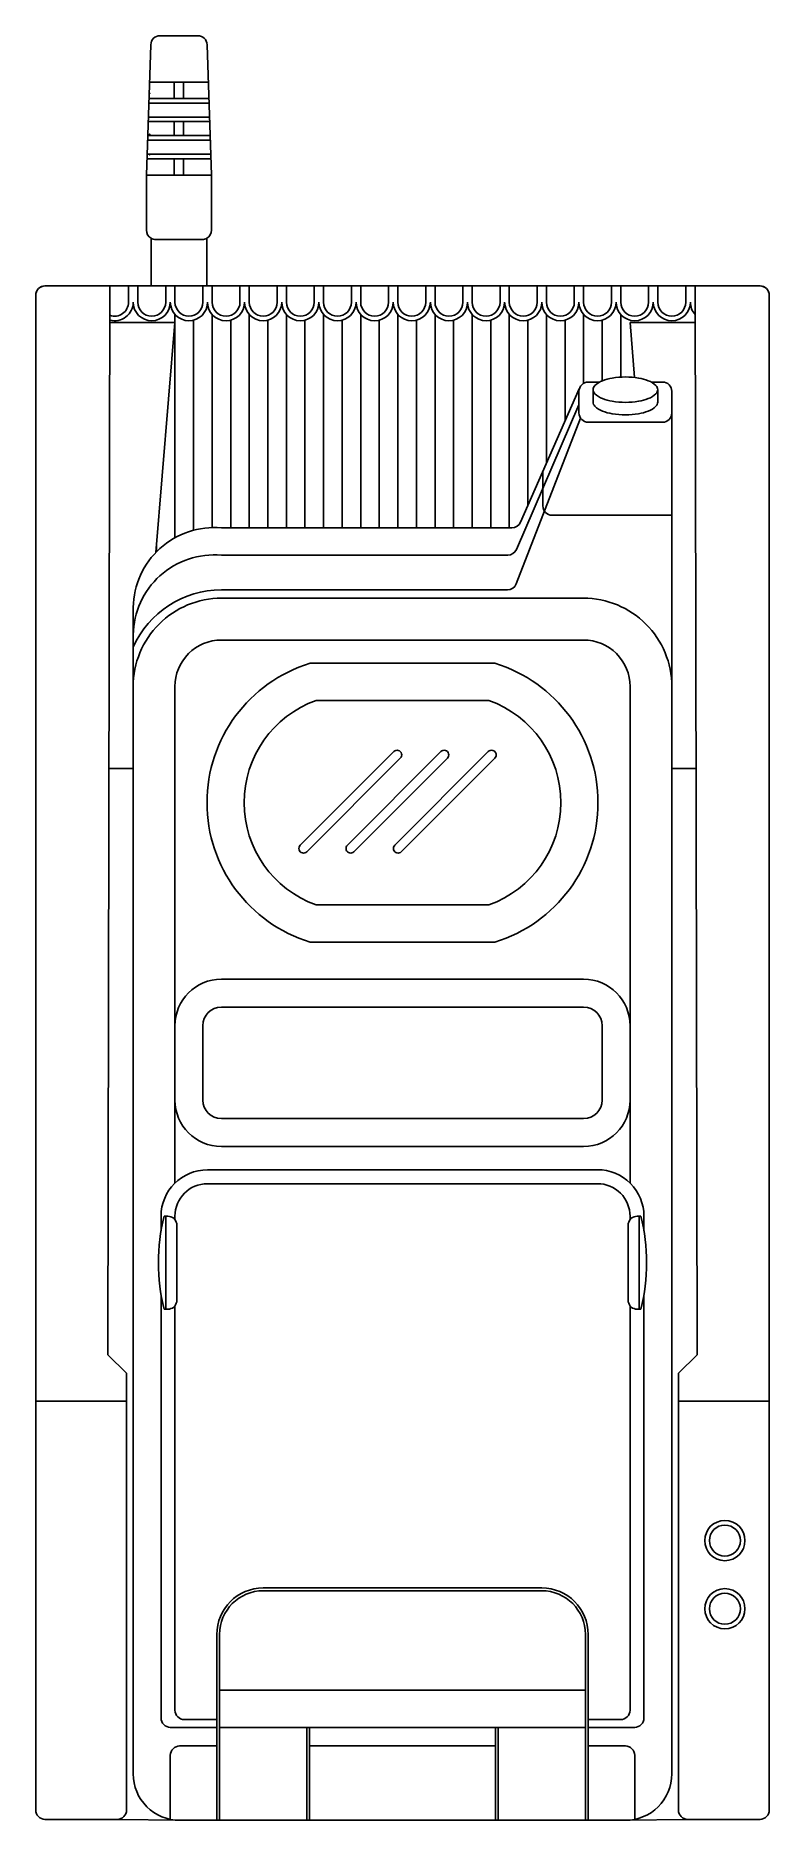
# Model space of a CAD drawing. Extents: x 3.977 to 4.056, y 2.992 to 3.184.
import ezdxf

# ---------------------------------------------------------------- set-up
doc = ezdxf.new("R2010")
doc.units = 0
doc.header["$MEASUREMENT"] = 0
doc.layers.add('ACES', color=2, linetype='CONTINUOUS')
doc.layers.add('ACES-I', color=1, linetype='CONTINUOUS')

msp = doc.modelspace()

# ---------------------------------------------------------------- linework, layer by layer
at = {"layer": 'ACES'}
for p, q in [((3.98986395219807, 3.182634234759331), (3.989396175036635, 3.168600919929112)), ((3.990863397105078, 3.183600919929068), (3.99492895296917, 3.183600919928944)), ((3.995928397876118, 3.182634234759207), (3.996396175037548, 3.168600919929112)), ((3.989396175036374, 3.16267405831896), (3.989396175036635, 3.168600919929112)), ((3.996396175036375, 3.16267405831872), (3.996396175036635, 3.168600919928899)), ((3.989896175036181, 3.156750194790851), (3.989896175036335, 3.161808032914335)), ((3.995896175036181, 3.156750194790668), (3.995896175036335, 3.161808032914411)), ((3.977470421171245, 3.155674058319066), (3.977470421171245, 2.992674058319067)), ((3.985470421171245, 3.156674058319066), (3.978470421171245, 3.156674058319066)), ((3.985470421171245, 3.156674058319066), (3.989896175036179, 3.156674058318931)), ((3.995896175036179, 3.156674058318749), (4.048470421171249, 3.156674058317149)), ((4.048470421171245, 3.156674058319066), (4.055470421171245, 3.156674058319066)), ((4.051470421171249, 3.156674058319066), (4.052470421171249, 3.156674058319066)), ((4.056470421171245, 3.155674058319066), (4.056470421171245, 2.992674058319067)), ((3.986257247091263, 2.991674058319066), (3.978470421171245, 2.991674058319067)), ((3.992970421171243, 2.991573037804633), (3.986257247091261, 2.991674058319066)), ((3.992970421171245, 2.991573037804633), (4.040970421171245, 2.991573037804633)), ((4.040970421171245, 2.991573037804633), (4.047683595251227, 2.991674058319066)), ((4.047683595251227, 2.991674058319066), (4.055470421171245, 2.991674058319067))]:
    msp.add_line(p, q, dxfattribs=at)
for centre, start, end in [((3.990863397105048, 3.182600919929068), 89.99999999826129, 178.0908475652592), ((3.994928952969139, 3.182600919928944), 1.909152434740746, 89.99999999825576), ((3.990396175036374, 3.162674058318916), 179.9999999974838, 239.9999999974543), ((3.995396175036375, 3.162674058318764), 299.9999999973697, 359.9999999974801), ((3.978470421171245, 3.155674058319066), 89.99999999999636, 180), ((3.978470421171245, 3.155674058319066), 90, 180), ((4.055470421171245, 3.155674058319066), 0, 90.00000000000365), ((4.055470421171245, 3.155674058319066), 0, 90), ((3.978470421171245, 2.992674058319067), 180, 270), ((3.978470421171244, 2.992674058319066), 180, 269.9999999999988), ((4.055470421171245, 2.992674058319067), 270, 0), ((4.055470421171245, 2.992674058319066), 270, 0)]:
    msp.add_arc(centre, 0.001, start, end, dxfattribs=at)
at = {"layer": 'ACES-I'}
for p, q in [((3.989729508370272, 3.178600919929101), (3.996062841703917, 3.178600919928909)), ((3.992396175036635, 3.17685091992902), (3.992396175036635, 3.178565974689528)), ((3.993396175036635, 3.176850919928989), (3.993396175036635, 3.178565974689528)), ((3.989654508370204, 3.176350919929103), (3.996137841703986, 3.176350919928906)), ((3.989671175036886, 3.176850919929102), (3.996121175037304, 3.176850919928907)), ((3.989587841703476, 3.174350919929105), (3.996204508370714, 3.174350919928905)), ((3.989604508370158, 3.174850919929105), (3.996187841704031, 3.174850919928904)), ((3.992396175036634, 3.17285091992902), (3.992396175036634, 3.17435091992902)), ((3.993396175036634, 3.172850919928989), (3.993396175036634, 3.174350919928989)), ((3.989521175036749, 3.172350919929108), (3.996271175037441, 3.172350919928903)), ((3.98953784170343, 3.172850919929107), (3.996254508370759, 3.172850919928903)), ((3.989471175036703, 3.170850919929109), (3.996321175037487, 3.170850919928901)), ((3.989396175036635, 3.168600919929112), (3.996396175036635, 3.168600919928899)), ((3.989454508370021, 3.17035091992911), (3.996337841704169, 3.170350919928901)), ((3.992396175036635, 3.168600919929005), (3.992396175036635, 3.17035091992902)), ((3.993396175036635, 3.168600919929005), (3.993396175036635, 3.17035091992899)), ((3.990396175036343, 3.161674058318916), (3.995396175036344, 3.161674058318764)), ((3.985470421171245, 3.156674058319066), (3.985257247091264, 3.041674058319066)), ((3.988470421171245, 3.156674058319066), (3.987470421171245, 3.156674058319066)), ((3.987470421171245, 3.156674058319066), (3.987470421171245, 3.154924058319066)), ((3.988470421171245, 3.156674058319066), (3.988470421171245, 3.154924058319066)), ((3.988470421171245, 3.156674058319066), (3.988470421171245, 3.154924058319066)), ((3.989896175036179, 3.156674058318931), (3.995896175036179, 3.156674058318749)), ((3.991470421171244, 3.156674058319066), (3.992470421171245, 3.156674058319066)), ((3.991470421171245, 3.156674058319066), (3.991470421171245, 3.154924058319066)), ((3.992470421171245, 3.156674058319066), (3.992470421171245, 3.154924058319066)), ((3.992470421171245, 3.156674058319066), (3.992470421171245, 3.154924058319066)), ((3.995470421171245, 3.156674058319066), (3.996470421171245, 3.156674058319066)), ((3.995470421171245, 3.156674058319066), (3.995470421171245, 3.154924058319066)), ((3.996470421171245, 3.156674058319066), (3.996470421171245, 3.154924058319066)), ((3.999470421171245, 3.156674058319066), (4.000470421171245, 3.156674058319066)), ((3.999470421171245, 3.156674058319066), (3.999470421171245, 3.154924058319066)), ((4.000470421171245, 3.156674058319066), (4.000470421171245, 3.154924058319066)), ((4.003470421171245, 3.156674058319066), (4.004470421171245, 3.156674058319066)), ((4.003470421171245, 3.156674058319066), (4.003470421171245, 3.154924058319066)), ((4.004470421171245, 3.156674058319066), (4.004470421171245, 3.154924058319066)), ((4.007470421171245, 3.156674058319066), (4.007470421171246, 3.154924058319066)), ((4.007470421171246, 3.156674058319066), (4.008470421171245, 3.156674058319066)), ((4.008470421171245, 3.156674058319066), (4.008470421171245, 3.154924058319066)), ((4.011470421171246, 3.156674058319066), (4.012470421171246, 3.156674058319066)), ((4.011470421171246, 3.156674058319066), (4.011470421171246, 3.154924058319066)), ((4.012470421171246, 3.156674058319066), (4.012470421171246, 3.154924058319066)), ((4.015470421171246, 3.156674058319066), (4.016470421171245, 3.156674058319066)), ((4.015470421171246, 3.156674058319066), (4.015470421171246, 3.154924058319066)), ((4.016470421171247, 3.156674058319066), (4.016470421171247, 3.154924058319066)), ((4.019470421171247, 3.156674058319066), (4.019470421171247, 3.154924058319066)), ((4.019470421171247, 3.156674058319066), (4.020470421171247, 3.156674058319066)), ((4.020470421171247, 3.156674058319066), (4.020470421171247, 3.154924058319066)), ((4.023470421171247, 3.156674058319066), (4.023470421171247, 3.154924058319066)), ((4.023470421171247, 3.156674058319066), (4.024470421171246, 3.156674058319066)), ((4.024470421171246, 3.156674058319066), (4.024470421171246, 3.154924058319066)), ((4.027470421171246, 3.156674058319066), (4.027470421171246, 3.154924058319066)), ((4.027470421171246, 3.156674058319066), (4.028470421171248, 3.156674058319066)), ((4.028470421171248, 3.156674058319066), (4.028470421171248, 3.154924058319066)), ((4.031470421171248, 3.156674058319066), (4.031470421171248, 3.154924058319066)), ((4.031470421171248, 3.156674058319066), (4.032470421171247, 3.156674058319066)), ((4.032470421171247, 3.156674058319066), (4.032470421171247, 3.154924058319066)), ((4.035470421171247, 3.156674058319066), (4.035470421171247, 3.154924058319066)), ((4.035470421171247, 3.156674058319066), (4.036470421171249, 3.156674058319066)), ((4.036470421171249, 3.156674058319066), (4.036470421171249, 3.154924058319066)), ((4.039470421171249, 3.156674058319066), (4.039470421171249, 3.154924058319066)), ((4.039470421171249, 3.156674058319066), (4.040470421171248, 3.156674058319066)), ((4.040470421171248, 3.156674058319066), (4.040470421171248, 3.154924058319066)), ((4.043470421171248, 3.156674058319066), (4.044470421171248, 3.156674058319066)), ((4.043470421171248, 3.156674058319066), (4.043470421171248, 3.154924058319066)), ((4.044470421171248, 3.156674058319066), (4.044470421171248, 3.154924058319066)), ((4.047470421171248, 3.156674058319066), (4.048470421171249, 3.156674058319066)), ((4.047470421171248, 3.156674058319066), (4.047470421171248, 3.154924058319066)), ((4.048470421171249, 3.156674058319066), (4.048470421171249, 3.154924058319066)), ((4.048470421171245, 3.156674058319066), (4.048683595251227, 3.041674058319066)), ((3.992470421171244, 3.153601182663213), (3.992470421171245, 3.129574796065171)), ((3.996470421171244, 3.153601182663213), (3.996470421171245, 3.130669117770287)), ((4.000470421171244, 3.153601182663213), (4.000470421171245, 3.130639443154711)), ((4.004470421171244, 3.153601182663213), (4.004470421171245, 3.130639443154711)), ((4.008470421171244, 3.153601182663213), (4.008470421171245, 3.130639443154711)), ((4.012470421171244, 3.153601182663213), (4.012470421171245, 3.130639443154711)), ((4.016470421171244, 3.153601182663213), (4.016470421171245, 3.130639443154711)), ((4.020470421171244, 3.153601182663213), (4.020470421171245, 3.130639443154711)), ((4.024470421171245, 3.153601182663213), (4.024470421171245, 3.130639443154711)), ((4.028470421171244, 3.153601182663213), (4.028470421171245, 3.130639443154711)), ((4.032470421171245, 3.153601182663213), (4.032470421171245, 3.137589358056017)), ((4.036470421171244, 3.153601182663213), (4.036470421171244, 3.146202276748157)), ((4.040470421171245, 3.153601182663213), (4.040470421171245, 3.146863256777075)), ((3.992470421171245, 3.152753190737918), (3.985463153107425, 3.152753190737918)), ((3.992470421171245, 3.152753190737918), (3.990406493819533, 3.127986062517377)), ((3.994470421171244, 3.152987566645962), (3.994470421171244, 3.130380303318623)), ((3.998470421171244, 3.152987566645962), (3.998470421171245, 3.130639443154711)), ((4.002470421171244, 3.152987566645962), (4.002470421171244, 3.130639443154711)), ((4.006470421171244, 3.152987566645962), (4.006470421171246, 3.130639443154711)), ((4.010470421171244, 3.152987566645962), (4.010470421171246, 3.130639443154711)), ((4.014470421171244, 3.152987566645962), (4.014470421171246, 3.130639443154711)), ((4.018470421171244, 3.152987566645962), (4.018470421171246, 3.130639443154711)), ((4.022470421171244, 3.152987566645961), (4.022470421171246, 3.130639443154711)), ((4.026470421171244, 3.152987566645962), (4.026470421171246, 3.130639443154711)), ((4.030470421171244, 3.152987566645961), (4.030470421171245, 3.133060867060536)), ((4.034470421171244, 3.152987566645961), (4.034470421171245, 3.142117849051499)), ((4.038470421171245, 3.152987566645961), (4.038470421171245, 3.146462760210491)), ((4.041470421171246, 3.152753190737918), (4.041964732804059, 3.146821451144151)), ((4.041470421171246, 3.152753190737918), (4.048477689235066, 3.152753190737918)), ((4.029672471160802, 3.131254112341967), (4.03600209166641, 3.145585927074199)), ((4.036133645447474, 3.145883797130683), (4.036134406303534, 3.145885519895591)), ((4.036970421171246, 3.146336251344374), (4.038205611749103, 3.146336251344374)), ((4.037486507361779, 3.144171355194334), (4.037486507361779, 3.145511770958552)), ((4.04373523059339, 3.146336251344374), (4.044970421171246, 3.146336251344374)), ((4.044454334980714, 3.144171355194334), (4.044454334980714, 3.145511770958552)), ((4.029231431910709, 3.128308819448268), (4.035970421171246, 3.143863824517998)), ((4.035970421171246, 3.143006459044293), (4.035970421171246, 3.145336251344374)), ((4.045970421171246, 3.143006459044293), (4.045970421171246, 3.145336251344374)), ((4.02920542475974, 3.124610594431129), (4.036141676058966, 3.142446832794684)), ((4.036970421171246, 3.142006459044293), (4.044970421171246, 3.142006459044293)), ((4.045970421171246, 3.143006459044293), (4.045970421171246, 3.122073037808904)), ((4.032081567951275, 3.133006459044293), (4.032081567951275, 3.136708898903418)), ((4.033081567951275, 3.132006459044293), (4.045970421171246, 3.132006459044293)), ((3.997470421170268, 3.130639443154711), (4.028749692658262, 3.130639443154711)), ((3.990470421171244, 3.128753190737913), (3.990470421171244, 3.128051924289646)), ((3.997470421170643, 3.127706351745967), (4.028313843728415, 3.127706351745967)), ((3.997470421171244, 3.123973037804632), (4.028273418965227, 3.123973037804631)), ((3.997470421171244, 3.123073037804632), (4.036470421171245, 3.123073037804632)), ((3.987970421171245, 3.122073037804654), (3.987970421171245, 2.996573037804632)), ((4.045970421171246, 3.122073037804589), (4.045970421171245, 2.996573037804632)), ((3.997470421171244, 3.118573037804632), (4.036470421171245, 3.118573037804633)), ((4.007023762008929, 3.116073037804632), (4.026917080333559, 3.116073037804632)), ((3.992470421171245, 3.077073037804632), (3.992470421171245, 3.113573037804632)), ((4.041470421171244, 3.077073037804632), (4.041470421171244, 3.113573037804632)), ((4.007665904179069, 3.112073037804632), (4.026274938163805, 3.112073037804632)), ((4.005961684617185, 3.096498720351936), (4.016029903727548, 3.106566939462299)), ((4.006668791398372, 3.09579161357075), (4.016737010508735, 3.105859832681113)), ((4.011035699781707, 3.096498720351936), (4.02110391889207, 3.106566939462299)), ((4.011742806562894, 3.09579161357075), (4.021811025673257, 3.105859832681113)), ((4.016135699781707, 3.096498720351936), (4.02620391889207, 3.106566939462299)), ((4.016842806562893, 3.09579161357075), (4.026911025673257, 3.105859832681113)), ((3.987970421171245, 3.104753190737918), (3.985374176100128, 3.104753190737918)), ((4.045970421171244, 3.104753190737918), (4.048566666242361, 3.104753190737918)), ((4.00766590417907, 3.090073037804632), (4.026274938163806, 3.090073037804632)), ((4.007023762008929, 3.086073037804632), (4.026917080333562, 3.086073037804632)), ((3.997470421171244, 3.082073037804632), (4.036470421171246, 3.082073037804632)), ((3.997470421171244, 3.079073037804632), (4.036470421171246, 3.079073037804632)), ((3.992470421171245, 3.069073037804632), (3.992470421171245, 3.077073037804632)), ((3.995470421171245, 3.069073037804632), (3.995470421171245, 3.077073037804632)), ((4.038470421171246, 3.069073037804632), (4.038470421171246, 3.077073037804632)), ((4.041470421171246, 3.069073037804632), (4.041470421171246, 3.077073037804632)), ((3.992470421171245, 3.060143752018904), (3.992470421171245, 3.069073037804632)), ((4.041470421171244, 3.060143752018904), (4.041470421171244, 3.069073037804632)), ((3.997470421171244, 3.067073037804632), (4.036470421171246, 3.067073037804632)), ((3.997470421171244, 3.064073037804632), (4.036470421171246, 3.064073037804632)), ((3.995970421171245, 3.061573037804632), (4.037970421171245, 3.061573037804632)), ((3.995970421171245, 3.060073037804632), (4.037970421171245, 3.060073037804632)), ((3.990970421171245, 3.056573037804633), (3.990970421171245, 3.05501502562209)), ((3.991502744146578, 3.056573037804635), (3.9912898128174, 3.056573037804635)), ((3.991702744146579, 3.056573037804635), (3.991502744146579, 3.056573037804635)), ((3.991502744146579, 3.056573037804634), (3.991502744146579, 3.046573037804635)), ((3.992470421171245, 3.056573037804633), (3.992470421171245, 3.056207109338545)), ((3.992657091468192, 3.055773037804635), (3.992657091468192, 3.047373037804634)), ((4.041283750874299, 3.055773037804635), (4.041283750874298, 3.047373037804634)), ((4.041470421171246, 3.056573037804633), (4.041470421171246, 3.056207109338545)), ((4.041470421171245, 3.056573037804633), (4.041470421171245, 3.056207109338544)), ((4.042238098195911, 3.056573037804635), (4.042438098195911, 3.056573037804635)), ((4.042438098195912, 3.056573037804635), (4.042651029525091, 3.056573037804635)), ((4.042438098195912, 3.056573037804634), (4.042438098195912, 3.046573037804635)), ((4.042970421171246, 3.056573037804633), (4.042970421171245, 3.05501502562209)), ((4.042970421171245, 3.056573037804633), (4.042970421171245, 3.055015025622091)), ((3.990970421171245, 3.048131049987179), (3.990970421171245, 3.002573037804632)), ((4.042970421171245, 3.048131049987178), (4.042970421171244, 3.002573037804632)), ((3.991502744146579, 3.046573037804635), (3.9912898128174, 3.046573037804635)), ((3.991702744146579, 3.046573037804635), (3.991502744146579, 3.046573037804635)), ((3.992470421171245, 3.046938966270724), (3.992470421171245, 3.003417242035653)), ((4.041470421171245, 3.046938966270726), (4.041470421171244, 3.003417242035652)), ((4.042238098195911, 3.046573037804635), (4.042438098195911, 3.046573037804635)), ((4.042438098195912, 3.046573037804635), (4.042651029525091, 3.046573037804635)), ((3.987257247091264, 3.039674058319066), (3.985257247091264, 3.041674058319066)), ((4.046683595251227, 3.039674058319066), (4.048683595251227, 3.041674058319066)), ((3.987257247091264, 3.039674058319065), (3.987257247091264, 2.992674058319066)), ((4.046683595251226, 3.039674058319065), (4.046683595251227, 2.992674058319066)), ((3.987257247091264, 3.036674058319066), (3.977470421171246, 3.036674058319066)), ((4.046683595251227, 3.036674058319066), (4.056470421171245, 3.036674058319066)), ((4.001970421171245, 3.016573037804632), (4.031970421171245, 3.016573037804632)), ((4.001970421171245, 3.016273037804632), (4.031970421171245, 3.016273037804632)), ((3.996970421171245, 3.011573037804632), (3.996970421171244, 2.991573037804632)), ((3.997270421171245, 3.011573037804632), (3.997270421171244, 2.991573037804632)), ((4.036670421171245, 3.011573037804632), (4.036670421171245, 2.991573037804632)), ((4.036970421171245, 3.011573037804632), (4.036970421171245, 2.991573037804632)), ((3.997270421171244, 3.005573037804632), (4.036670421171245, 3.005573037804632)), ((3.991970421171245, 3.001573037804632), (3.996970421171245, 3.001573037804632)), ((3.993470421171245, 3.002417242035653), (3.996970421171245, 3.002417242035653)), ((3.997270421171244, 3.001573037804632), (4.036670421171245, 3.001573037804632)), ((4.006670421171244, 3.001573037804632), (4.006670421171243, 2.991573037804632)), ((4.006970421171244, 3.001573037804632), (4.006970421171244, 2.991573037804632)), ((4.026970421171245, 3.001573037804632), (4.026970421171245, 2.991573037804632)), ((4.027270421171245, 3.001573037804632), (4.027270421171245, 2.991573037804632)), ((4.036970421171245, 3.002417242035653), (4.040470421171244, 3.002417242035652)), ((4.036970421171245, 3.001573037804632), (4.041970421171244, 3.001573037804632)), ((3.992970421171244, 2.999573037804633), (3.996970421171245, 2.999573037804632)), ((4.006970421171244, 2.999573037804633), (4.026970421171245, 2.999573037804633)), ((4.036970421171245, 2.999573037804633), (4.040970421171244, 2.999573037804633)), ((3.991970421171244, 2.998573037804633), (3.991970421171244, 2.991674058319066)), ((4.041970421171245, 2.998573037804633), (4.041970421171245, 2.991674058319066))]:
    msp.add_line(p, q, dxfattribs=at)
msp.add_lwpolyline([(4.037486507361779, 3.145511770958552, 0.2060911572004573), (4.037674731569497, 3.145074513831581, 0.09635888232433652), (4.038506922091503, 3.144546152714661, 0.05320264648506159), (4.039549002066233, 3.144260820323073, 0.04026045541103149), (4.040970421171246, 3.144146180541967, 0.04026045541121201), (4.042391840276259, 3.144260820323074, 0.05320264648536899), (4.043433920250989, 3.144546152714661, 0.09635888232447692), (4.044266110772996, 3.145074513831582, 0.2060911571999486), (4.044454334980713, 3.145511770958552, 0.2060911572006495), (4.044266110772995, 3.145949028085523, 0.09635888232452847), (4.043433920250989, 3.146477389202443, 0.05320264648493381), (4.042391840276262, 3.146762721594031, 0.04026045541111171), (4.040970421171246, 3.146877361375137, 0.04026045541095125), (4.039549002066235, 3.146762721594031, 0.05320264648518918), (4.038506922091503, 3.146477389202443, 0.09635888232433673), (4.037674731569497, 3.145949028085523, 0.2060911572004573)], format="xyb", close=True, dxfattribs=at)
msp.add_lwpolyline([(4.037486507361779, 3.144171355194334, 0.2060911572004573), (4.037674731569497, 3.143734098067362, 0.09635888232433652), (4.038506922091503, 3.143205736950443, 0.05320264648506159), (4.039549002066233, 3.142920404558855, 0.04026045541103149), (4.040970421171246, 3.142805764777748, 0.04026045541121201), (4.042391840276259, 3.142920404558855, 0.05320264648536899), (4.043433920250989, 3.143205736950443, 0.09635888232447692), (4.044266110772996, 3.143734098067363, 0.2060911572001722), (4.044454334980714, 3.144171355194334, 0.2060911572006495)], format="xyb", dxfattribs=at)
for centre, radius in [((4.051683595251227, 3.021674058319066), 0.002165839769290745), ((4.051683595251227, 3.021674058319066), 0.001665839769290745), ((4.051683595251227, 3.01433528163648), 0.002165839769290745), ((4.051683595251227, 3.01433528163648), 0.001665839769290745)]:
    msp.add_circle(centre, radius, dxfattribs=at)
for centre, radius, start, end in [((3.990396175036374, 3.162674058318916), 0.001, 239.9999999974543, 269.9999999982516), ((3.995396175036375, 3.162674058318764), 0.001, 269.9999999982528, 299.9999999973697), ((3.985970421171245, 3.154924058319066), 0.002000000000000057, 255.3203040487423, 0), ((3.985970421171244, 3.154924058319066), 0.001500000000000057, 250.2911263269621, 0), ((3.989970421171245, 3.154924058319066), 0.002000000000000057, 180, 0), ((3.989970421171245, 3.154924058319066), 0.001500000000000057, 180, 0), ((3.993970421171245, 3.154924058319066), 0.002000000000000057, 180, 0), ((3.993970421171245, 3.154924058319066), 0.001500000000000057, 180, 0), ((3.997970421171246, 3.154924058319066), 0.002000000000000057, 180, 0), ((3.997970421171246, 3.154924058319066), 0.001500000000000057, 180, 0), ((4.001970421171246, 3.154924058319066), 0.002000000000000057, 180, 0), ((4.001970421171246, 3.154924058319066), 0.001500000000000057, 180, 0), ((4.005970421171247, 3.154924058319066), 0.002000000000000057, 180, 0), ((4.005970421171247, 3.154924058319066), 0.001500000000000057, 180, 0), ((4.009970421171246, 3.154924058319066), 0.002000000000000057, 180, 0), ((4.009970421171246, 3.154924058319066), 0.001500000000000057, 180, 0), ((4.013970421171248, 3.154924058319066), 0.002000000000000057, 180, 0), ((4.013970421171248, 3.154924058319066), 0.001500000000000057, 180, 0), ((4.017970421171247, 3.154924058319066), 0.002000000000000057, 180, 0), ((4.017970421171247, 3.154924058319066), 0.001500000000000057, 180, 0), ((4.021970421171249, 3.154924058319066), 0.002000000000000057, 180, 0), ((4.021970421171249, 3.154924058319066), 0.001500000000000057, 180, 0), ((4.025970421171248, 3.154924058319066), 0.002000000000000057, 180, 0), ((4.025970421171248, 3.154924058319066), 0.001500000000000057, 180, 0), ((4.029970421171249, 3.154924058319066), 0.002000000000000057, 180, 0), ((4.029970421171249, 3.154924058319066), 0.001500000000000057, 180, 0), ((4.033970421171249, 3.154924058319066), 0.002000000000000057, 180, 0), ((4.033970421171249, 3.154924058319066), 0.001500000000000057, 180, 0), ((4.03797042117125, 3.154924058319066), 0.002000000000000057, 180, 0), ((4.03797042117125, 3.154924058319066), 0.001500000000000057, 180, 0), ((4.04197042117125, 3.154924058319066), 0.002000000000000057, 180, 0), ((4.04197042117125, 3.154924058319066), 0.001500000000000057, 180, 0), ((4.045970421171249, 3.154924058319066), 0.002000000000000057, 180, 0), ((4.045970421171249, 3.154924058319066), 0.001500000000000057, 180, 0), ((4.049970421171251, 3.154924058319066), 0.002000000000000057, 180, 221.6562474947599), ((4.049970421171251, 3.154924058319066), 0.001500000000000057, 180, 183.8765415627705), ((4.036970421171246, 3.145336251344374), 0.001, 90, 180), ((4.044970421171246, 3.145336251344374), 0.001, 0, 90), ((4.036970421171246, 3.143006459044293), 0.001, 180, 270), ((4.044970421171246, 3.143006459044293), 0.001, 270, 0), ((4.033081567951275, 3.133006459044293), 0.001, 180, 270.0000000000018), ((3.996711536270523, 3.121930160707156), 0.008742282713561008, 85.0200998458508, 179.0635604666798), ((4.028749692658262, 3.131639443154711), 0.001, 269.9999999999992, 337.3357209449011), ((4.028313843728415, 3.128706351745967), 0.001, 270, 336.5759991409373), ((3.996711536270523, 3.118997069298412), 0.008742282713561008, 85.02009984340258, 179.0635604666798), ((4.028273418965227, 3.124973037804631), 0.001, 269.9999999999984, 338.7496720136779), ((4.030087843271454, 3.124120639732328), 0.001, 158.7496720136826, 158.7496720136826), ((3.997470421171244, 3.113573037804632), 0.0104, 90.00000000000117, 155.9881812926266), ((3.997470421171244, 3.113573037804632), 0.0095, 90.00000000000117, 180.0000000000016), ((4.036470421171245, 3.113573037804632), 0.0095, 359.9999999999992, 89.99999999999952), ((3.997470421171244, 3.113573037804632), 0.005, 90.00000000000117, 180.0000000000016), ((4.036470421171245, 3.113573037804632), 0.005, 359.9999999999992, 89.99999999999952), ((4.011604329902969, 3.101073037804632), 0.01568380063096653, 106.9811616035939, 253.0188383964072), ((4.022336512439521, 3.101073037804632), 0.01568380063096653, 286.9811616035928, 73.01883839640614), ((4.011604329902969, 3.101073037804632), 0.01168380063096653, 109.6993329239663, 250.3006670760385), ((4.022336512439521, 3.101073037804632), 0.01168380063096653, 289.6993329257428, 70.300667074262), ((4.016383457118142, 3.106213386071706), 0.0005000000000000178, 315, 135.000000000036), ((4.021457472282663, 3.106213386071706), 0.0005000000000000178, 315, 135.000000000036), ((4.026557472282663, 3.106213386071706), 0.0005000000000000178, 315, 135.000000000036), ((4.006315238007779, 3.096145166961342), 0.0005000000000000178, 135, 315.000000000036), ((4.0113892531723, 3.096145166961342), 0.0005000000000000178, 135, 315.000000000036), ((4.0164892531723, 3.096145166961342), 0.0005000000000000178, 135, 315.000000000036), ((3.997470421171244, 3.077073037804632), 0.005, 90, 180), ((4.036470421171246, 3.077073037804632), 0.005, 0, 90), ((3.997470421171244, 3.077073037804632), 0.002, 90, 180), ((4.036470421171246, 3.077073037804632), 0.002, 0, 90), ((3.997470421171244, 3.069073037804632), 0.005, 180.000000000002, 269.999999999999), ((3.997470421171244, 3.069073037804632), 0.002, 180.000000000002, 269.999999999999), ((4.036470421171246, 3.069073037804632), 0.002, 270.000000000001, 359.9999999999981), ((4.036470421171246, 3.069073037804632), 0.005, 270.000000000001, 359.9999999999981), ((3.995970421171245, 3.056573037804633), 0.005, 90, 179.9999999999998), ((4.037970421171245, 3.056573037804633), 0.005, 359.9999999999996, 90), ((3.995970421171245, 3.056573037804633), 0.0035, 90, 179.9999999999998), ((4.037970421171245, 3.056573037804633), 0.0035, 359.9999999999996, 90), ((4.011720386061855, 3.051573037804635), 0.02103350477445561, 166.2482257973771, 193.7517742026229), ((3.991723715129465, 3.055628818049903), 0.0009444526072540406, 8.783541123122207, 91.27232172208146), ((4.042217127213025, 3.055628818049903), 0.0009444526072540406, 88.72767827791856, 171.2164588768778), ((4.022220456280635, 3.051573037804635), 0.02103350477445561, 346.2482257973771, 13.75177420262291), ((3.991723715129466, 3.047517257559366), 0.0009444526072540824, 268.7276782778647, 351.2164588768778), ((4.042217127213025, 3.047517257559366), 0.0009444526072540824, 188.7835411231222, 271.2723217221353), ((4.001970421171245, 3.011573037804632), 0.005, 90, 179.9999999999989), ((4.001970421171245, 3.011573037804632), 0.0047, 90, 179.9999999999989), ((4.031970421171245, 3.011573037804632), 0.005, 0, 90), ((4.031970421171245, 3.011573037804632), 0.0047, 0, 90), ((3.993470421171245, 3.003417242035653), 0.001, 180.0000000000006, 270), ((4.040470421171244, 3.003417242035652), 0.001, 269.9999999999949, 359.9999999999989), ((3.991970421171245, 3.002573037804632), 0.001, 179.9999999999995, 270), ((4.041970421171244, 3.002573037804632), 0.001, 270, 359.9999999999991), ((3.992970421171244, 2.998573037804633), 0.001, 89.99999999998869, 179.9999999999966), ((4.040970421171244, 2.998573037804633), 0.001, 0, 90), ((3.992970421171245, 2.996573037804632), 0.005, 179.9999999999998, 270), ((4.040970421171245, 2.996573037804632), 0.005, 270, 359.9999999999997), ((3.986257247091263, 2.992674058319066), 0.001, 270, 0), ((4.047683595251227, 2.992674058319066), 0.001, 180, 270)]:
    msp.add_arc(centre, radius, start, end, dxfattribs=at)
for p in [(3.989762841703569, 3.1774009199291), (3.989762841703436, 3.1730009199291), (3.989762841703369, 3.1708009199291)]:
    msp.add_point(p, dxfattribs=at)

doc.saveas('drawing.dxf')
